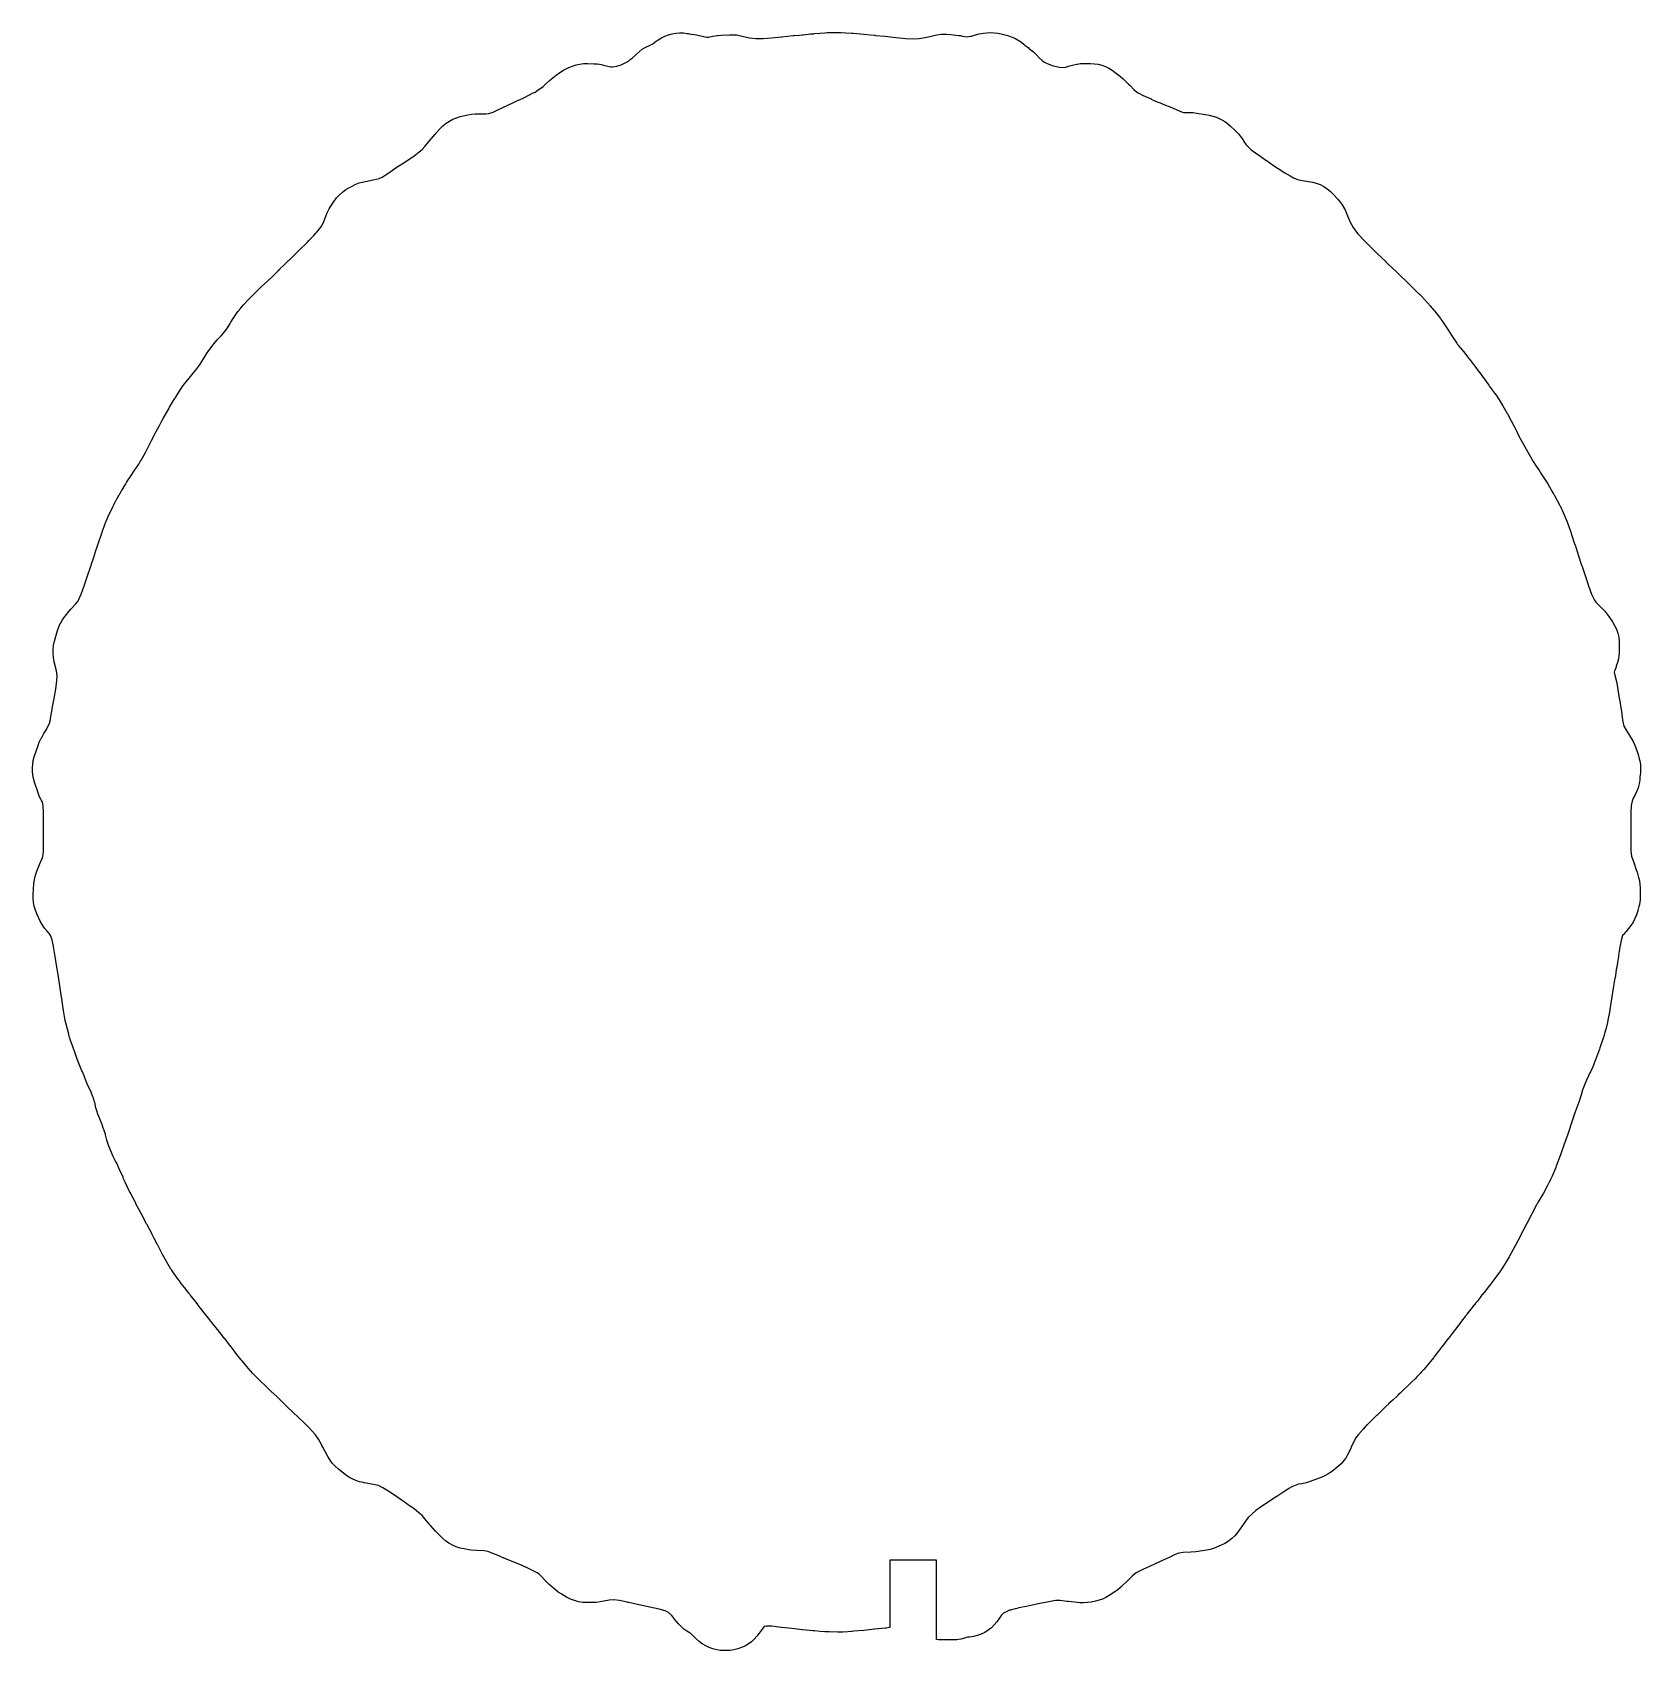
# Model space of a CAD drawing. Header units: millimetres. Extents: x -236 to -115, y 24 to 146.
import ezdxf

# ---------------------------------------------------------------- set-up
doc = ezdxf.new("R2010")
doc.units = ezdxf.units.MM

msp = doc.modelspace()

# ---------------------------------------------------------------- linework, layer by layer
at = {"layer": 'RING_PROFILE'}
msp.add_lwpolyline([(-235.5981, 93.1492), (-235.4091, 93.4812), (-235.351, 93.5789), (-235.2161, 93.7964), (-234.9647, 94.3086), (-234.9484, 94.3617), (-234.9207, 94.5433), (-234.908, 94.62), (-234.781, 95.329), (-234.7711, 95.3813), (-234.6248, 96.1224), (-234.515, 96.825), (-234.4303, 97.4761), (-234.4103, 97.8399), (-234.4697, 98.205), (-234.6365, 98.893), (-234.6939, 99.1975), (-234.7195, 99.5063), (-234.7132, 99.8161), (-234.6749, 100.1236), (-234.6052, 100.4256), (-234.3702, 101.2466), (-234.2817, 101.5092), (-234.1693, 101.7626), (-234.1673, 101.7666), (-234.011, 102.0419), (-233.8266, 102.2991), (-233.8186, 102.3091), (-233.8167, 102.3115), (-233.5337, 102.6645), (-233.387, 102.834), (-233.0273, 103.2198), (-232.8683, 103.4048), (-232.8545, 103.4279), (-232.596, 103.9814), (-232.471, 104.3223), (-232.3809, 104.5892), (-232.3771, 104.601), (-232.3615, 104.648), (-232.3494, 104.6836), (-232.1266, 105.3499), (-231.855, 106.1647), (-231.8464, 106.1905), (-231.8346, 106.2273), (-231.8227, 106.2639), (-231.6857, 106.6729), (-231.6818, 106.6843), (-231.5781, 106.9897), (-231.5751, 106.999), (-231.5526, 107.0661), (-231.5421, 107.0963), (-231.3164, 107.7625), (-231.3154, 107.7655), (-231.0404, 108.5745), (-231.029, 108.6075), (-231.0221, 108.627), (-231.013, 108.6534), (-231.0095, 108.6639), (-230.8685, 109.0719), (-230.841, 109.1481), (-230.715, 109.483), (-230.701, 109.521), (-230.5921, 109.7735), (-230.5924, 109.7737), (-230.5873, 109.7845), (-230.5747, 109.8138), (-230.5672, 109.827), (-230.2314, 110.5377), (-230.1269, 110.7389), (-230.126, 110.7405), (-230.1122, 110.767), (-230.0964, 110.797), (-229.9154, 111.136), (-229.8943, 111.1749), (-229.7483, 111.4389), (-229.7277, 111.4754), (-229.6957, 111.5314), (-229.6945, 111.5307), (-229.5699, 111.7389), (-229.5391, 111.7805), (-229.2935, 112.1953), (-229.2783, 112.2207), (-229.1893, 112.3677), (-229.188, 112.367), (-229.1158, 112.4885), (-228.8998, 112.8175), (-228.842, 112.9023), (-228.6036, 113.2396), (-228.2675, 113.7478), (-228.1021, 114.0458), (-228.094, 114.0604), (-227.7707, 114.6353), (-227.5337, 115.0845), (-227.3596, 115.4416), (-227.3067, 115.5451), (-226.9508, 116.2084), (-226.7121, 116.6614), (-226.5333, 117.0245), (-226.4401, 117.1989), (-225.9921, 117.9749), (-225.9598, 118.0296), (-225.5678, 118.6766), (-225.546, 118.712), (-225.541, 118.72), (-225.5134, 118.7633), (-225.0714, 119.4443), (-224.9176, 119.6598), (-224.6046, 120.0598), (-224.5754, 120.0966), (-224.1754, 120.5916), (-224.1561, 120.6151), (-223.8949, 120.9318), (-223.6539, 121.271), (-223.3979, 121.6762), (-223.1661, 122.0563), (-222.9946, 122.3078), (-222.5946, 122.8348), (-222.3692, 123.0986), (-222.0624, 123.4181), (-221.7972, 123.7391), (-221.5988, 124.0146), (-221.3864, 124.3329), (-221.3413, 124.4224), (-221.2873, 124.5164), (-221.2139, 124.6375), (-221.0209, 124.9395), (-220.8082, 125.2318), (-220.6162, 125.4648), (-220.5587, 125.531), (-220.5053, 125.5997), (-220.4072, 125.7062), (-220.4079, 125.7068), (-219.9829, 126.1748), (-219.8465, 126.3155), (-219.4325, 126.7155), (-219.4228, 126.7249), (-219.0238, 127.1069), (-218.6096, 127.5042), (-218.2174, 127.8817), (-217.7899, 128.2977), (-217.7733, 128.3143), (-217.7136, 128.3724), (-217.7004, 128.3849), (-217.6387, 128.4458), (-217.6205, 128.4637), (-217.4125, 128.6658), (-217.203, 128.8704), (-217.0715, 129), (-217.0453, 129.0255), (-217.0038, 129.0654), (-216.9632, 129.1052), (-216.9594, 129.1089), (-216.8322, 129.2332), (-216.6129, 129.4485), (-216.609, 129.4524), (-216.3811, 129.6753), (-216.2583, 129.7962), (-216.2529, 129.8015), (-216.2044, 129.849), (-216.1574, 129.895), (-216.1535, 129.8988), (-216.0345, 130.0148), (-215.8097, 130.2349), (-215.5831, 130.4606), (-215.4673, 130.5763), (-215.4459, 130.5978), (-215.4249, 130.6197), (-215.3961, 130.6494), (-215.2781, 130.7694), (-215.2736, 130.774), (-215.0906, 130.9592), (-214.9337, 131.1357), (-214.9048, 131.1678), (-214.8787, 131.1962), (-214.5607, 131.5841), (-214.502, 131.6726), (-214.351, 131.9952), (-214.0857, 132.6571), (-213.9462, 132.9563), (-213.7747, 133.2383), (-213.6809, 133.3601), (-213.5719, 133.5259), (-213.3857, 133.7791), (-213.1741, 134.0115), (-212.9393, 134.2204), (-212.684, 134.4036), (-212.4109, 134.5592), (-212.2949, 134.6174), (-212.2501, 134.6474), (-211.9434, 134.8054), (-211.9254, 134.8134), (-211.6955, 134.9045), (-211.4589, 134.9763), (-211.2171, 135.0283), (-210.6197, 135.1314), (-210.1806, 135.2412), (-209.9658, 135.3367), (-209.8078, 135.4319), (-209.234, 135.8299), (-209.1869, 135.8606), (-208.9293, 136.0432), (-208.8257, 136.1135), (-208.5783, 136.2738), (-208.5371, 136.3032), (-208.5071, 136.3232), (-208.4553, 136.3569), (-207.8099, 136.7682), (-207.5368, 136.9499), (-207.1727, 137.2377), (-206.9516, 137.4267), (-206.7511, 137.644), (-206.4088, 138.0523), (-206.0936, 138.4378), (-205.9908, 138.557), (-205.5908, 138.997), (-205.3798, 139.2072), (-205.149, 139.3953), (-204.9007, 139.5597), (-204.6373, 139.6987), (-204.3614, 139.8108), (-204.0758, 139.895), (-203.5048, 140.033), (-203.2365, 140.0851), (-202.9646, 140.1125), (-202.6913, 140.115), (-202.1641, 140.0959), (-201.9175, 140.132), (-201.6152, 140.2374), (-201.3556, 140.3581), (-200.8765, 140.5829), (-200.1162, 140.9411), (-199.7176, 141.1295), (-199.6345, 141.1672), (-199.2863, 141.319), (-198.5854, 141.6792), (-198.4961, 141.7232), (-198.4411, 141.7492), (-198.4403, 141.7474), (-198.3786, 141.7775), (-198.3697, 141.7834), (-198.2105, 141.9024), (-198.1749, 141.9266), (-197.8314, 142.168), (-197.631, 142.3759), (-197.3612, 142.6236), (-196.8682, 143.0236), (-196.596, 143.2203), (-196.3035, 143.3853), (-195.9035, 143.5823), (-195.6405, 143.6966), (-195.3677, 143.7852), (-195.0878, 143.8474), (-194.8032, 143.8825), (-194.5165, 143.8904), (-194.0285, 143.8804), (-193.7424, 143.8608), (-193.4595, 143.814), (-193.3252, 143.7783), (-192.7466, 143.6509), (-192.6347, 143.6462), (-192.2904, 143.6946), (-191.9673, 143.8043), (-191.4266, 144.0757), (-191.408, 144.087), (-191.2864, 144.1872), (-191.2617, 144.2085), (-191.1407, 144.303), (-190.872, 144.5432), (-190.8429, 144.5737), (-190.6229, 144.7816), (-190.383, 144.9663), (-190.1258, 145.1259), (-189.8538, 145.2587), (-189.5784, 145.3603), (-189.4118, 145.5117), (-189.1841, 145.6824), (-188.9413, 145.8306), (-188.6855, 145.9553), (-188.4191, 146.0551), (-188.1444, 146.1292), (-187.8639, 146.177), (-187.5802, 146.198), (-187.2957, 146.192), (-187.0131, 146.1591), (-186.9234, 146.1443), (-186.8637, 146.1345), (-186.8477, 146.1318), (-186.3167, 146.0418), (-186.3168, 146.0411), (-186.1146, 146.0083), (-185.5373, 145.8825), (-185.407, 145.8702), (-185.0749, 145.9483), (-184.7601, 146.0048), (-184.7121, 146.0108), (-184.4491, 146.032), (-183.8171, 146.055), (-183.817, 146.0534), (-183.6015, 146.0604), (-183.2882, 146.0377), (-182.979, 145.9824), (-182.3113, 145.8266), (-181.8466, 145.7813), (-181.2992, 145.7785), (-180.6652, 145.8237), (-179.917, 145.9032), (-179.8856, 145.9064), (-179.0199, 145.9892), (-178.9492, 145.996), (-178.5672, 146.033), (-178.56, 146.0337), (-178.3517, 146.0534), (-178.3313, 146.0557), (-178.2876, 146.0602), (-177.7159, 146.1153), (-177.4869, 146.1373), (-177.4497, 146.1406), (-177.0194, 146.1765), (-176.6511, 146.2075), (-176.4708, 146.2172), (-176.1318, 146.2252), (-176.1261, 146.2253), (-175.6651, 146.2353), (-175.42, 146.2306), (-175.0577, 146.2088), (-174.6275, 146.184), (-174.5138, 146.1753), (-173.9648, 146.1227), (-173.7219, 146.1001), (-173.7009, 146.0981), (-173.2127, 146.0491), (-172.9024, 146.0182), (-172.8859, 146.0165), (-172.8373, 146.0114), (-172.1015, 145.9381), (-171.3015, 145.8581), (-171.2793, 145.8558), (-170.5664, 145.7792), (-169.9981, 145.7515), (-169.5493, 145.7728), (-168.9848, 145.8786), (-168.2166, 146.04), (-167.888, 146.0901), (-167.5559, 146.1037), (-167.4879, 146.1027), (-167.1722, 146.0813), (-166.5762, 146.0093), (-166.45, 145.9914), (-166.383, 145.9804), (-166.2735, 145.9603), (-165.9539, 145.8956), (-165.7064, 145.938), (-165.6164, 145.9495), (-165.3242, 146.0441), (-165.0273, 146.1237), (-164.7237, 146.1725), (-164.4657, 146.2005), (-164.1921, 146.2176), (-163.9181, 146.2096), (-163.6459, 146.1767), (-163.3779, 146.1191), (-162.8919, 145.9911), (-162.6179, 145.9047), (-162.3533, 145.7924), (-162.1007, 145.6554), (-161.8624, 145.4948), (-161.6406, 145.3122), (-161.5976, 145.2732), (-161.5707, 145.2465), (-161.3628, 145.0883), (-161.245, 144.9806), (-161.198, 144.9509), (-160.9564, 144.7611), (-160.7355, 144.5477), (-160.5163, 144.3129), (-160.277, 144.0988), (-160.1642, 144.0159), (-159.9618, 143.9072), (-159.5501, 143.7541), (-159.0117, 143.612), (-158.8236, 143.5904), (-158.5531, 143.6258), (-158.3077, 143.6879), (-157.9078, 143.7931), (-157.6807, 143.8436), (-157.6697, 143.8456), (-157.4024, 143.8819), (-157.133, 143.894), (-157.131, 143.894), (-157.1112, 143.8939), (-156.6572, 143.8909), (-156.3701, 143.8753), (-156.0858, 143.8322), (-155.8069, 143.7621), (-155.5361, 143.6656), (-155.2757, 143.5436), (-155.0282, 143.3973), (-154.7958, 143.2279), (-154.3958, 142.9059), (-154.2132, 142.7463), (-153.7912, 142.3463), (-153.6826, 142.238), (-153.3964, 141.9374), (-153.1936, 141.7666), (-153.083, 141.6953), (-152.6873, 141.4941), (-152.1094, 141.2254), (-152.0924, 141.2175), (-151.7783, 141.069), (-151.2925, 140.8761), (-151.276, 140.8695), (-150.494, 140.5535), (-150.3812, 140.5052), (-149.9812, 140.3242), (-149.9766, 140.3221), (-149.8122, 140.2474), (-149.6545, 140.2086), (-149.2375, 140.2138), (-148.954, 140.2039), (-148.6728, 140.1673), (-148.0427, 140.0548), (-148.004, 140.0525), (-147.7251, 140.0088), (-147.4515, 139.9391), (-147.1857, 139.844), (-146.93, 139.7244), (-146.78, 139.6454), (-146.5626, 139.519), (-146.3566, 139.3748), (-146.1633, 139.2139), (-145.7683, 138.8559), (-145.5145, 138.5962), (-145.294, 138.3077), (-145.185, 138.1457), (-145.1153, 138.0326), (-144.9421, 137.7796), (-144.7725, 137.5992), (-144.5714, 137.4041), (-144.2548, 137.1724), (-143.8531, 136.8917), (-143.4624, 136.6231), (-143.4568, 136.6193), (-142.8827, 136.2226), (-142.5432, 135.9901), (-142.0365, 135.6755), (-141.6316, 135.4323), (-141.3884, 135.2962), (-141.0781, 135.1572), (-140.7181, 135.0843), (-140.2651, 135.0285), (-139.9651, 134.9759), (-139.672, 134.8933), (-139.3888, 134.7813), (-139.1185, 134.6412), (-138.8637, 134.4744), (-138.6271, 134.2827), (-138.4112, 134.068), (-138.0352, 133.654), (-137.9782, 133.5894), (-137.9542, 133.5614), (-137.7327, 133.2684), (-137.5487, 132.9506), (-137.5117, 132.8766), (-137.4277, 132.6935), (-137.1418, 132.0104), (-136.9039, 131.5562), (-136.5632, 131.0994), (-136.0214, 130.5224), (-135.946, 130.4458), (-135.8525, 130.353), (-135.2699, 129.7813), (-135.1645, 129.6779), (-135.0707, 129.586), (-134.4524, 128.9875), (-134.4428, 128.9781), (-134.3647, 128.9018), (-134.2947, 128.8345), (-133.6243, 128.1918), (-133.5734, 128.1435), (-133.5221, 128.095), (-133.5113, 128.0847), (-132.7733, 127.3807), (-132.7631, 127.371), (-132.7377, 127.3466), (-132.7144, 127.3242), (-132.6889, 127.2994), (-131.9239, 126.5474), (-131.9057, 126.5293), (-131.8877, 126.5113), (-131.834, 126.4562), (-131.815, 126.4362), (-131.7625, 126.3795), (-131.0895, 125.6335), (-131.0312, 125.5669), (-130.9632, 125.4869), (-130.9558, 125.4782), (-130.8588, 125.3632), (-130.7895, 125.2779), (-130.3395, 124.7029), (-130.3051, 124.6581), (-130.2351, 124.5651), (-130.1249, 124.4086), (-129.6859, 123.7406), (-129.6433, 123.6738), (-129.4342, 123.3366), (-129.0989, 122.8509), (-129.0708, 122.8113), (-129.0368, 122.7623), (-129.0015, 122.7104), (-128.9169, 122.5963), (-128.8439, 122.5099), (-128.8076, 122.4704), (-128.7402, 122.3944), (-128.7102, 122.3594), (-128.6402, 122.2746), (-128.608, 122.2341), (-128.1898, 121.7116), (-128.1464, 121.656), (-127.8414, 121.256), (-127.8147, 121.2205), (-127.4147, 120.6795), (-127.4039, 120.6648), (-127.1119, 120.2648), (-127.1003, 120.2488), (-126.698, 119.6899), (-126.675, 119.6579), (-126.6302, 119.5933), (-126.4433, 119.3427), (-126.411, 119.2986), (-126.2728, 119.1061), (-126.2584, 119.0881), (-126.1246, 118.9074), (-126.0481, 118.7859), (-126.0477, 118.7861), (-125.6317, 118.1321), (-125.5371, 117.9728), (-125.3161, 117.5728), (-125.2941, 117.5322), (-125.0161, 117.0102), (-125.0108, 117.0003), (-124.6688, 116.3523), (-124.6227, 116.2612), (-124.4562, 115.9179), (-124.2079, 115.4564), (-123.9007, 114.9199), (-123.8809, 114.8848), (-123.678, 114.5192), (-123.349, 113.9615), (-123.1197, 113.5972), (-122.8781, 113.2432), (-122.792, 113.1095), (-122.4649, 112.5711), (-122.4041, 112.4923), (-122.2637, 112.2733), (-121.8693, 111.5952), (-121.8279, 111.525), (-121.797, 111.471), (-121.7969, 111.471), (-121.7799, 111.441), (-121.7526, 111.3916), (-121.3466, 110.6426), (-121.3358, 110.6225), (-121.2698, 110.4985), (-121.1645, 110.2799), (-120.8665, 109.5909), (-120.7952, 109.4102), (-120.5202, 108.6412), (-120.499, 108.5797), (-120.497, 108.5737), (-120.4862, 108.5408), (-120.2102, 107.6798), (-120.208, 107.6721), (-119.9683, 106.9285), (-119.7179, 106.1665), (-119.7149, 106.1573), (-119.7057, 106.129), (-119.4292, 105.3014), (-119.1882, 104.5881), (-118.9685, 103.9774), (-118.7507, 103.5199), (-118.6516, 103.376), (-118.451, 103.1803), (-118.3761, 103.1046), (-117.9761, 102.6856), (-117.8127, 102.4997), (-117.6652, 102.3009), (-117.3932, 101.9009), (-117.2286, 101.6289), (-117.0938, 101.3411), (-116.9901, 101.0406), (-116.9188, 100.7307), (-116.8808, 100.4151), (-116.8763, 100.0973), (-116.8983, 99.5323), (-116.9404, 99.135), (-116.9444, 99.112), (-117.0084, 98.8267), (-117.1, 98.5491), (-117.1126, 98.5161), (-117.2223, 98.2272), (-117.233, 98.1994), (-117.2663, 98.1142), (-117.2149, 97.8884), (-117.0985, 97.4111), (-117.042, 97.1159), (-116.9947, 96.778), (-116.8779, 96.1396), (-116.8684, 96.0848), (-116.7374, 95.2848), (-116.7198, 95.1611), (-116.6388, 94.4933), (-116.5426, 94.0405), (-116.4713, 93.9287), (-116.4574, 93.9066), (-116.0296, 93.2226), (-115.9811, 93.1474), (-115.8045, 92.8339), (-115.6668, 92.5015), (-115.4638, 91.9145), (-115.3694, 91.5802), (-115.3394, 91.4442), (-115.2915, 91.1647), (-115.2702, 90.8819), (-115.2757, 90.5983), (-115.3079, 90.3166), (-115.3205, 90.2567), (-115.3429, 90.0164), (-115.3887, 89.7037), (-115.4671, 89.3975), (-115.5773, 89.1013), (-115.7181, 88.8183), (-115.8326, 88.6156), (-115.9136, 88.4026), (-115.9722, 88.0652), (-116.0012, 87.5007), (-116.0121, 86.7738), (-116.014, 85.9981), (-116.013, 85.2412), (-115.997, 84.6297), (-115.9508, 84.2676), (-115.7879, 83.7757), (-115.5953, 83.2358), (-115.5359, 83.0503), (-115.4219, 82.6503), (-115.3615, 82.3973), (-115.3233, 82.14), (-115.3075, 81.8804), (-115.2975, 81.3084), (-115.3107, 80.9696), (-115.3621, 80.6345), (-115.405, 80.4766), (-115.4013, 80.4757), (-115.4791, 80.1808), (-115.489, 80.142), (-115.5787, 79.852), (-115.6973, 79.5726), (-115.8436, 79.3066), (-116.016, 79.0567), (-116.359, 78.6097), (-116.4403, 78.5104), (-116.5159, 78.4162), (-116.5419, 78.3862), (-116.5462, 78.3813), (-116.6248, 78.291), (-116.7143, 78.0306), (-116.8253, 77.4421), (-116.8284, 77.4219), (-116.8319, 77.3993), (-116.8754, 77.1285), (-116.9259, 76.8097), (-116.9288, 76.7919), (-116.9408, 76.7193), (-117.0127, 76.2698), (-117.014, 76.262), (-117.0698, 75.9189), (-117.0991, 75.7382), (-117.1726, 75.2785), (-117.174, 75.27), (-117.195, 75.141), (-117.1988, 75.1181), (-117.2034, 75.0909), (-117.3273, 74.3224), (-117.4563, 73.5224), (-117.5853, 72.7224), (-117.5958, 72.6612), (-117.7298, 71.9272), (-117.7673, 71.758), (-117.7663, 71.7577), (-117.8693, 71.3187), (-117.9096, 71.1652), (-118.0386, 70.7222), (-118.073, 70.6123), (-118.079, 70.5943), (-118.0828, 70.5828), (-118.3338, 69.8398), (-118.3657, 69.7501), (-118.6627, 68.9551), (-118.6904, 68.8839), (-118.8294, 68.5389), (-118.879, 68.4228), (-119.0481, 68.0491), (-119.0545, 68.0345), (-119.0907, 67.9551), (-119.4263, 67.245), (-119.6609, 66.6023), (-119.6776, 66.5618), (-119.8778, 65.914), (-119.9279, 65.7657), (-120.224, 64.9598), (-120.4569, 64.2682), (-120.6937, 63.508), (-120.7431, 63.3624), (-121.0545, 62.5178), (-121.287, 61.8651), (-121.2872, 61.8652), (-121.3099, 61.7892), (-121.6219, 60.9522), (-121.6618, 60.8509), (-121.9388, 60.1829), (-122.0556, 59.9341), (-122.0606, 59.9256), (-122.1493, 59.7294), (-122.2677, 59.4953), (-122.5897, 58.9223), (-122.6377, 58.841), (-122.6375, 58.8409), (-122.9105, 58.3805), (-122.976, 58.2596), (-122.98, 58.2512), (-123.0426, 58.1405), (-123.0417, 58.14), (-123.0557, 58.113), (-123.0715, 58.083), (-123.4619, 57.3506), (-123.4793, 57.3172), (-123.4823, 57.3116), (-123.5127, 57.2537), (-123.6875, 56.9203), (-123.8188, 56.6632), (-123.8225, 56.6553), (-123.8872, 56.525), (-124.2804, 55.779), (-124.2897, 55.761), (-124.3037, 55.7345), (-124.3189, 55.7057), (-124.5143, 55.336), (-124.5202, 55.3248), (-124.6952, 54.9968), (-124.6954, 54.997), (-124.7325, 54.9241), (-124.7388, 54.9128), (-125.1423, 54.1656), (-125.1678, 54.1232), (-125.1664, 54.1224), (-125.3814, 53.7384), (-125.5028, 53.5399), (-125.7628, 53.1499), (-125.823, 53.0687), (-125.8205, 53.0669), (-126.2335, 52.4899), (-126.3132, 52.3836), (-126.6272, 51.9836), (-126.6333, 51.9759), (-127.0548, 51.4425), (-127.0844, 51.4051), (-127.0964, 51.3899), (-127.1156, 51.366), (-127.1659, 51.3012), (-127.1839, 51.2783), (-127.3494, 51.0697), (-127.5817, 50.7748), (-127.6754, 50.6554), (-127.7047, 50.6186), (-127.7081, 50.6144), (-127.7228, 50.5954), (-127.7808, 50.5214), (-127.7856, 50.5153), (-128.0535, 50.1753), (-128.3454, 49.799), (-128.3528, 49.789), (-128.4105, 49.7138), (-128.4335, 49.6848), (-128.4685, 49.6407), (-128.7524, 49.274), (-128.9297, 49.0431), (-128.9538, 49.0104), (-129.01, 48.9365), (-129.0163, 48.9286), (-129.0229, 48.9198), (-129.0345, 48.9047), (-129.4558, 48.3566), (-129.7621, 47.9575), (-129.7662, 47.9521), (-130.1872, 47.4061), (-130.1949, 47.3962), (-130.2138, 47.372), (-130.2367, 47.3419), (-130.2523, 47.3215), (-130.479, 47.0293), (-130.8286, 46.5771), (-130.8594, 46.5379), (-130.8618, 46.5349), (-131.1993, 46.1041), (-131.3068, 45.9745), (-131.5842, 45.6585), (-131.6341, 45.6013), (-131.6418, 45.5922), (-131.7773, 45.4426), (-131.7785, 45.4414), (-131.835, 45.3796), (-132.0994, 45.0903), (-132.2374, 44.9489), (-132.5055, 44.6918), (-132.6001, 44.6008), (-132.6298, 44.572), (-132.6611, 44.542), (-132.6845, 44.5199), (-132.7619, 44.445), (-132.7842, 44.4237), (-133.0647, 44.1581), (-133.3703, 43.8674), (-133.3748, 43.8631), (-133.4508, 43.7911), (-133.4726, 43.7706), (-133.4855, 43.7587), (-133.4908, 43.7537), (-133.5599, 43.6874), (-133.5695, 43.6783), (-133.8872, 43.3766), (-134.2284, 43.0533), (-134.2686, 43.0149), (-134.2687, 43.0151), (-134.3146, 42.9716), (-134.3144, 42.9713), (-134.3553, 42.9324), (-134.7022, 42.6024), (-135.1001, 42.2224), (-135.1058, 42.217), (-135.1258, 42.198), (-135.1288, 42.1951), (-135.1418, 42.1828), (-135.4901, 41.8492), (-135.8405, 41.4979), (-135.8438, 41.4944), (-135.8591, 41.4786), (-136.1589, 41.1709), (-136.3743, 40.9144), (-136.4071, 40.8743), (-136.4341, 40.8434), (-136.4349, 40.8423), (-136.5085, 40.7496), (-136.6669, 40.55), (-136.7152, 40.4731), (-137.0378, 39.8143), (-137.041, 39.808), (-137.0523, 39.785), (-137.0741, 39.7367), (-137.196, 39.4627), (-137.3185, 39.2179), (-137.4628, 38.9854), (-137.6277, 38.767), (-137.8119, 38.5645), (-138.0137, 38.3796), (-138.239, 38.1914), (-138.3087, 38.1308), (-138.5225, 37.961), (-138.5765, 37.922), (-138.7952, 37.7781), (-139.0255, 37.6539), (-139.2658, 37.5502), (-140.1328, 37.2202), (-140.4381, 37.1224), (-140.7521, 37.0576), (-141.0132, 37.0324), (-141.5103, 36.823), (-141.7364, 36.7026), (-141.9964, 36.5239), (-142.0338, 36.4986), (-142.6331, 36.0997), (-143.0315, 35.8338), (-143.0654, 35.8115), (-143.5665, 35.4867), (-143.9744, 35.2215), (-144.2211, 35.0327), (-144.5258, 34.7735), (-144.7629, 34.5305), (-144.9393, 34.3253), (-145.2772, 33.8334), (-145.3517, 33.7298), (-145.6117, 33.3838), (-145.8138, 33.1423), (-146.04, 32.9234), (-146.288, 32.7294), (-146.555, 32.5625), (-146.8379, 32.4244), (-147.1819, 32.2784), (-147.2771, 32.24), (-147.2901, 32.235), (-147.4183, 32.189), (-147.4273, 32.186), (-147.6689, 32.1165), (-147.9155, 32.0676), (-148.7395, 31.9396), (-149.125, 31.9049), (-149.6841, 31.891), (-150.0036, 31.8311), (-150.2808, 31.7298), (-150.5677, 31.5971), (-150.5795, 31.5917), (-151.1511, 31.3303), (-151.8404, 31.0143), (-152.2318, 30.8323), (-152.6794, 30.6237), (-153.2194, 30.3457), (-153.3158, 30.2875), (-153.5283, 30.1042), (-153.8585, 29.7872), (-154.3288, 29.3258), (-154.3668, 29.2891), (-154.4048, 29.2531), (-154.6118, 29.0742), (-154.8343, 28.9149), (-155.2563, 28.6409), (-155.4993, 28.4988), (-155.7545, 28.3802), (-156.0197, 28.286), (-156.2925, 28.2171), (-156.6025, 28.1541), (-156.8897, 28.1101), (-157.1797, 28.0941), (-157.47, 28.1062), (-157.636, 28.1212), (-157.6766, 28.1251), (-158.3106, 28.1911), (-158.4424, 28.2078), (-158.9424, 28.2823), (-159.2038, 28.2695), (-159.2659, 28.2657), (-159.4081, 28.2424), (-159.9097, 28.1499), (-160.5945, 28.0097), (-161.386, 27.8455), (-162.1607, 27.6823), (-162.1754, 27.6786), (-162.3114, 27.6446), (-162.3214, 27.6421), (-162.6881, 27.5518), (-162.7449, 27.536), (-163.0153, 27.4223), (-163.2028, 27.3095), (-163.312, 27.2145), (-163.3899, 27.1346), (-163.5286, 26.9123), (-163.7022, 26.663), (-163.9001, 26.4326), (-164.1204, 26.2233), (-164.3607, 26.0374), (-164.6185, 25.8767), (-164.8913, 25.743), (-165.1762, 25.6375), (-165.4703, 25.5614), (-165.7706, 25.5154), (-165.9076, 25.5084), (-166.1291, 25.4292), (-166.4147, 25.3576), (-166.7059, 25.3144), (-167, 25.3), (-167.801, 25.3), (-168.0877, 25.3137), (-168.25, 25.3372), (-168.25, 31.3), (-171.75, 31.3), (-171.75, 26.2335), (-172.0426, 26.1984), (-172.0757, 26.1946), (-172.8757, 26.1076), (-172.9052, 26.1045), (-173.7052, 26.0255), (-173.7207, 26.024), (-174.4907, 25.952), (-174.5903, 25.9444), (-174.6393, 25.9414), (-174.9136, 25.9248), (-175.3011, 25.9001), (-175.3533, 25.8972), (-175.4613, 25.8922), (-175.6624, 25.8896), (-176.3354, 25.9036), (-176.3438, 25.9038), (-176.4708, 25.9068), (-176.654, 25.9168), (-177.0076, 25.9468), (-177.4186, 25.9818), (-177.4902, 25.9888), (-177.5419, 25.9944), (-178.3016, 26.0712), (-178.3207, 26.0732), (-179.1207, 26.1592), (-179.9207, 26.2452), (-179.9427, 26.2476), (-180.6465, 26.3286), (-181.0435, 26.3484), (-181.1852, 26.3265), (-181.2142, 26.3145), (-181.2148, 26.3139), (-181.4419, 26.0237), (-181.5855, 25.8126), (-181.7613, 25.5795), (-181.9588, 25.3646), (-182.1763, 25.1699), (-182.4118, 24.9973), (-182.6628, 24.8484), (-182.9272, 24.7246), (-183.2023, 24.627), (-183.4856, 24.5567), (-183.7744, 24.5142), (-184.066, 24.5), (-184.2, 24.5), (-184.4941, 24.5144), (-184.7853, 24.5576), (-185.0709, 24.6292), (-185.3481, 24.7284), (-185.6142, 24.8542), (-185.8667, 25.0056), (-186.1032, 25.181), (-186.3213, 25.3787), (-186.7213, 25.7787), (-186.7557, 25.813), (-186.78, 25.824), (-187.0247, 25.9628), (-187.2554, 26.1238), (-187.4699, 26.3058), (-187.6664, 26.5071), (-187.8432, 26.7259), (-187.8532, 26.7395), (-188.1634, 27.1507), (-188.4226, 27.3698), (-188.6686, 27.4976), (-189.1075, 27.6226), (-189.8108, 27.7688), (-189.8166, 27.77), (-190.6166, 27.938), (-190.6386, 27.9427), (-191.4006, 28.1087), (-191.4128, 28.1114), (-191.4398, 28.1174), (-191.4431, 28.1182), (-191.527, 28.1369), (-192.1071, 28.2623), (-192.5292, 28.316), (-192.8851, 28.3011), (-193.0076, 28.2795), (-193.4177, 28.1928), (-193.4179, 28.1937), (-193.5574, 28.1627), (-193.8172, 28.1284), (-194.0567, 28.118), (-194.0567, 28.1171), (-194.5317, 28.1131), (-194.855, 28.1278), (-195.1748, 28.1773), (-195.4874, 28.2609), (-195.7892, 28.3777), (-196.0766, 28.5264), (-196.4766, 28.7614), (-196.7046, 28.9096), (-196.9182, 29.0779), (-197.3812, 29.4779), (-197.6352, 29.725), (-197.9321, 30.05), (-198.1758, 30.2677), (-198.2832, 30.3489), (-198.5449, 30.4867), (-199.1436, 30.7723), (-199.1666, 30.7834), (-199.4782, 30.9353), (-199.9168, 31.1145), (-200.7193, 31.4303), (-200.8153, 31.47), (-200.8683, 31.493), (-201.057, 31.5853), (-201.3452, 31.7125), (-201.4303, 31.7434), (-202.0072, 31.9679), (-202.2866, 32.0161), (-202.86, 32.0276), (-203.2828, 32.0661), (-203.7918, 32.1491), (-204.0922, 32.214), (-204.3844, 32.3094), (-204.6653, 32.4341), (-204.9319, 32.5869), (-205.1815, 32.7662), (-205.4115, 32.97), (-205.8115, 33.363), (-205.9361, 33.493), (-206.2971, 33.893), (-206.3587, 33.9634), (-206.7365, 34.4093), (-206.9529, 34.6531), (-207.1974, 34.8713), (-207.524, 35.1499), (-207.7978, 35.3388), (-207.8132, 35.3495), (-208.3852, 35.7495), (-208.4189, 35.7734), (-208.7751, 36.0298), (-209.2449, 36.3431), (-209.6526, 36.6059), (-209.908, 36.7585), (-210.2326, 36.9195), (-210.599, 37.0083), (-211.3151, 37.1281), (-211.3269, 37.1301), (-211.3619, 37.1361), (-211.6508, 37.2005), (-211.932, 37.293), (-212.2027, 37.4128), (-212.4603, 37.5586), (-212.7023, 37.7292), (-213.2423, 38.1512), (-213.4769, 38.355), (-213.6892, 38.5819), (-213.8768, 38.8296), (-214.0379, 39.0954), (-214.4139, 39.7954), (-214.4822, 39.9307), (-214.4912, 39.9497), (-214.4959, 39.96), (-214.7349, 40.4046), (-214.9732, 40.7334), (-215.1916, 40.9823), (-215.5229, 41.3302), (-215.8777, 41.6841), (-216.2553, 42.0475), (-216.6708, 42.4451), (-217.0692, 42.8266), (-217.4869, 43.2254), (-217.8867, 43.6072), (-218.3043, 44.0059), (-218.7031, 44.3857), (-218.7159, 44.398), (-219.1309, 44.798), (-219.1756, 44.842), (-219.5756, 45.244), (-219.6844, 45.3593), (-220.0424, 45.7593), (-220.1195, 45.8489), (-220.5195, 46.3329), (-220.561, 46.3843), (-220.877, 46.7843), (-220.8802, 46.7883), (-221.3032, 47.3256), (-221.326, 47.354), (-221.3496, 47.3836), (-221.8296, 47.9956), (-221.8328, 47.9998), (-221.945, 48.1433), (-221.9581, 48.1599), (-221.9672, 48.1714), (-222.54, 48.9023), (-222.5758, 48.9472), (-222.5897, 48.9648), (-223.0252, 49.5202), (-223.3386, 49.9193), (-223.7884, 50.4921), (-223.7947, 50.5002), (-223.8774, 50.6063), (-224.3035, 51.1499), (-224.4018, 51.2734), (-224.433, 51.3133), (-224.4886, 51.3857), (-224.8179, 51.8072), (-225.0705, 52.129), (-225.1176, 52.1888), (-225.16, 52.244), (-225.238, 52.348), (-225.2704, 52.392), (-225.7144, 53.007), (-225.7863, 53.1112), (-225.8483, 53.2052), (-225.9509, 53.3723), (-226.3769, 54.1203), (-226.3925, 54.1481), (-226.3975, 54.1571), (-226.4325, 54.222), (-226.4435, 54.243), (-226.4464, 54.2486), (-226.8414, 55.0066), (-226.856, 55.0351), (-227.1253, 55.5495), (-227.2613, 55.8095), (-227.2696, 55.8256), (-227.6676, 56.5872), (-227.6781, 56.6076), (-228.0846, 57.3758), (-228.1017, 57.4086), (-228.1149, 57.4343), (-228.476, 58.123), (-228.4951, 58.1601), (-228.5238, 58.2168), (-228.9183, 58.9696), (-228.9525, 59.0369), (-228.9842, 59.1013), (-229.2959, 59.7337), (-229.4089, 59.9933), (-229.4439, 60.0853), (-229.4532, 60.114), (-229.7431, 60.7411), (-229.8153, 60.9108), (-229.8972, 61.1211), (-230.0131, 61.3208), (-230.184, 61.6645), (-230.509, 62.4385), (-230.5939, 62.6659), (-230.66, 62.8994), (-230.7594, 63.3132), (-230.7782, 63.3565), (-230.8643, 63.6197), (-230.8765, 63.6638), (-230.9338, 63.8014), (-231.0337, 64.0794), (-231.0657, 64.1844), (-231.0703, 64.2031), (-231.3413, 64.8681), (-231.4246, 65.0994), (-231.4888, 65.3368), (-231.5816, 65.7465), (-231.5994, 65.7888), (-231.6796, 66.0405), (-231.6844, 66.0583), (-231.7311, 66.1709), (-231.8244, 66.4295), (-231.8489, 66.5086), (-232.1389, 67.1277), (-232.2419, 67.3763), (-232.3699, 67.7289), (-232.5054, 68.035), (-232.5389, 68.1138), (-232.8459, 68.8648), (-232.8913, 68.983), (-233.1403, 69.674), (-233.1515, 69.7054), (-233.1755, 69.7744), (-233.1806, 69.7893), (-233.4186, 70.4853), (-233.4285, 70.5146), (-233.4675, 70.6326), (-233.5294, 70.8464), (-233.5374, 70.8781), (-233.737, 71.6319), (-233.7939, 71.8933), (-233.9229, 72.6461), (-233.9313, 72.69), (-233.9525, 72.8148), (-234.0063, 73.1769), (-234.0622, 73.5509), (-234.0994, 73.7936), (-234.0999, 73.7967), (-234.1828, 74.3415), (-234.2914, 75.0327), (-234.3131, 75.17), (-234.3161, 75.1896), (-234.3188, 75.2073), (-234.434, 75.9176), (-234.564, 76.7116), (-234.6901, 77.4703), (-234.7861, 77.9686), (-234.8998, 78.2929), (-234.98, 78.419), (-235.1683, 78.6248), (-235.3627, 78.8602), (-235.5321, 79.1142), (-235.6748, 79.3841), (-235.9308, 79.9341), (-236.0432, 80.2108), (-236.1276, 80.4974), (-236.183, 80.7909), (-236.2089, 81.0885), (-236.2052, 81.3871), (-236.1552, 82.1871), (-236.1171, 82.5111), (-236.0442, 82.829), (-235.9371, 83.1371), (-235.6811, 83.7621), (-235.6382, 83.8618), (-235.5344, 84.0911), (-235.4878, 84.2416), (-235.442, 84.5942), (-235.442, 85.1944), (-235.445, 85.9888), (-235.445, 86), (-235.445, 86.8), (-235.445, 86.8037), (-235.4441, 87.5606), (-235.4578, 88.0607), (-235.5115, 88.328), (-235.5755, 88.4522), (-235.6393, 88.559), (-235.751, 88.788), (-235.8428, 89.0257), (-236.1178, 89.8387), (-236.1938, 90.1027), (-236.2454, 90.3726), (-236.272, 90.646), (-236.2736, 90.9208), (-236.2499, 91.1945), (-236.2014, 91.4649), (-236.1283, 91.7297), (-235.8483, 92.5887), (-235.752, 92.844), (-235.633, 93.0895), (-235.5973, 93.1487), (-235.5981, 93.1492)], close=True, dxfattribs=at)

doc.saveas('drawing.dxf')
